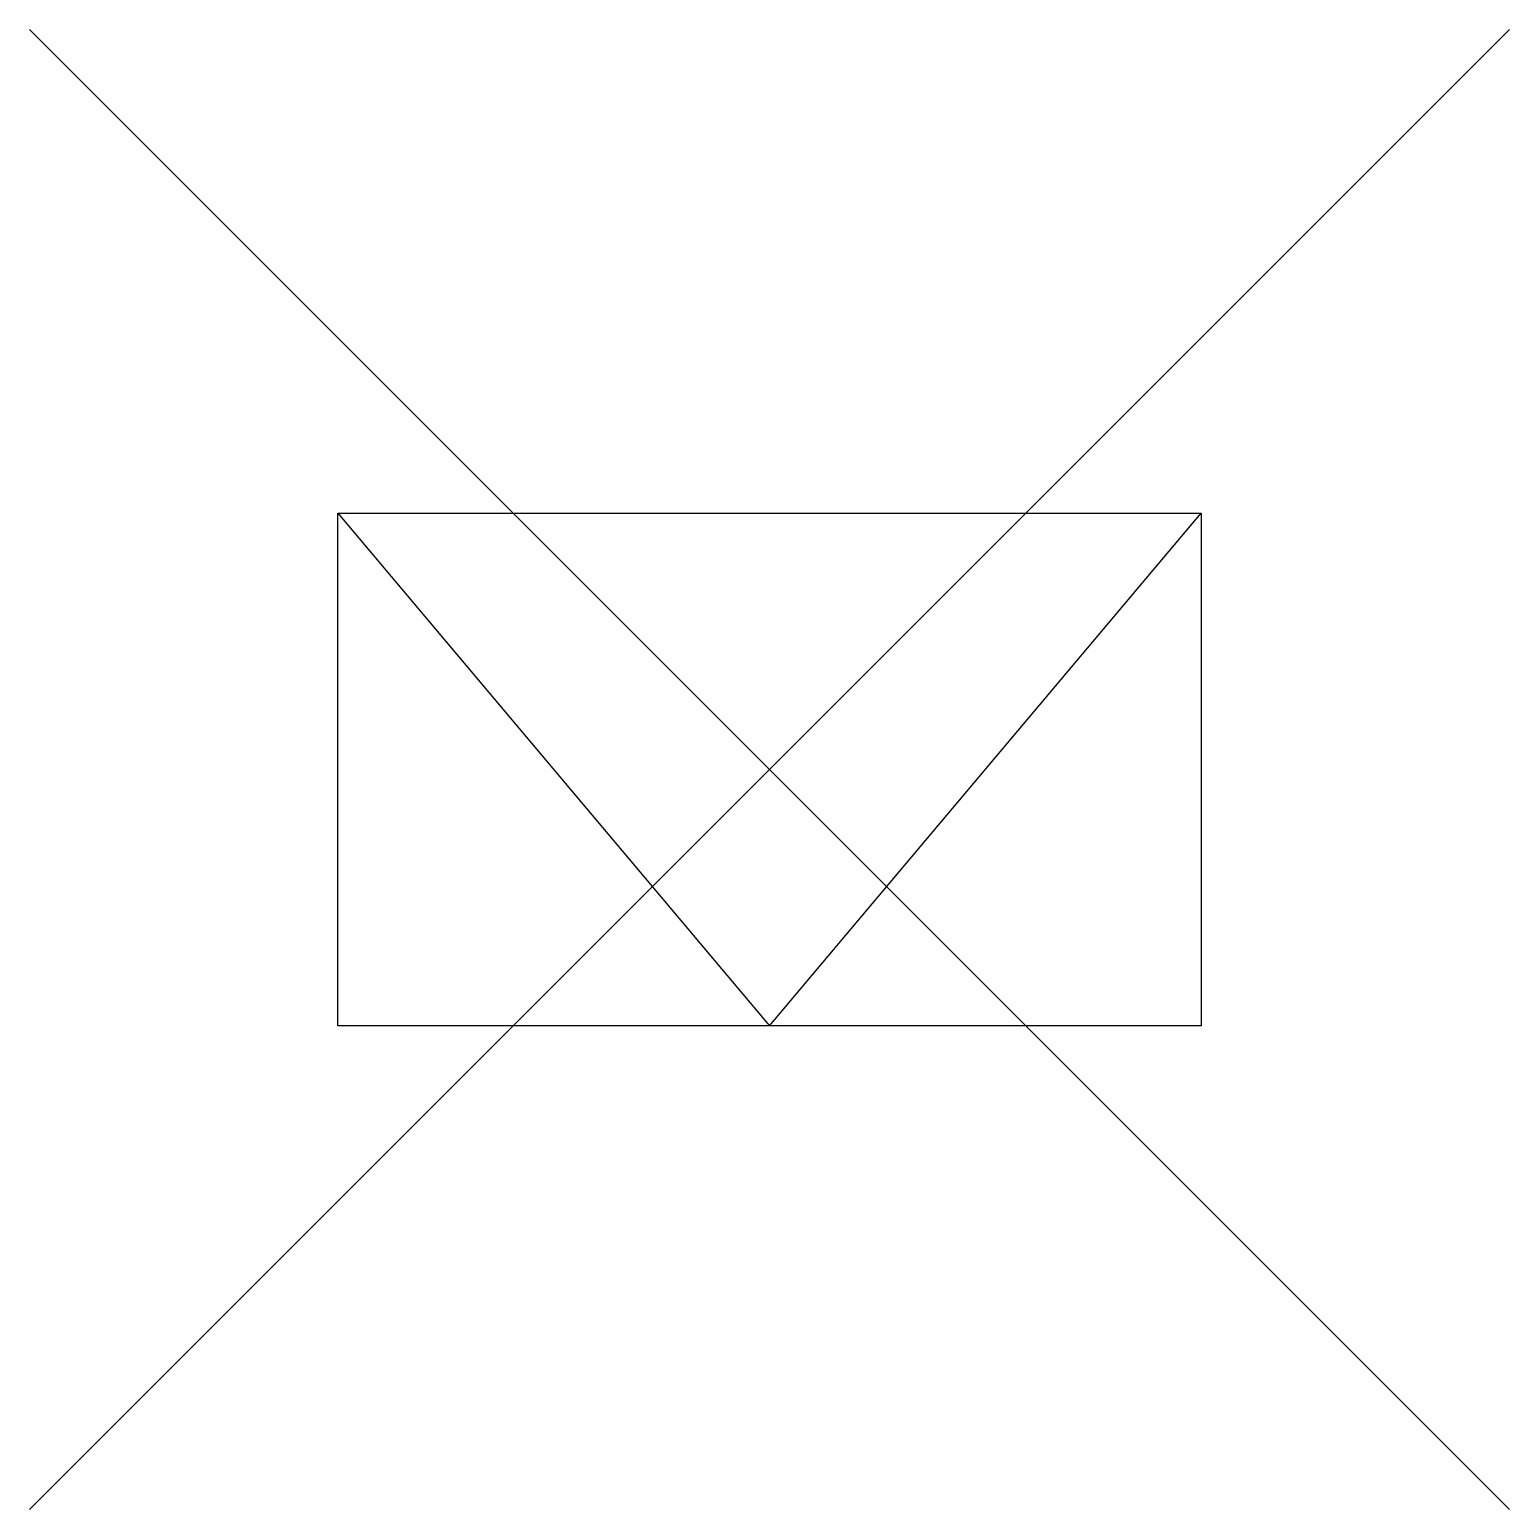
# Model space of a CAD drawing. Extents: x -5.5 to 5.5, y -3.6 to 7.4.
import ezdxf

# ---------------------------------------------------------------- set-up
doc = ezdxf.new("R2010")
doc.units = 0

msp = doc.modelspace()

# ---------------------------------------------------------------- linework, layer by layer
for points in [[(5.5, 7.406), (-5.5, -3.594)], [(-5.5, 7.406), (5.5, -3.594)], [(-3.209, 3.812), (0, 0), (3.209, 3.812)]]:
    msp.add_lwpolyline(points)
msp.add_lwpolyline([(-3.209, 3.812), (3.209, 3.812), (3.209, 0), (-3.209, 0)], close=True)

doc.saveas('drawing.dxf')
